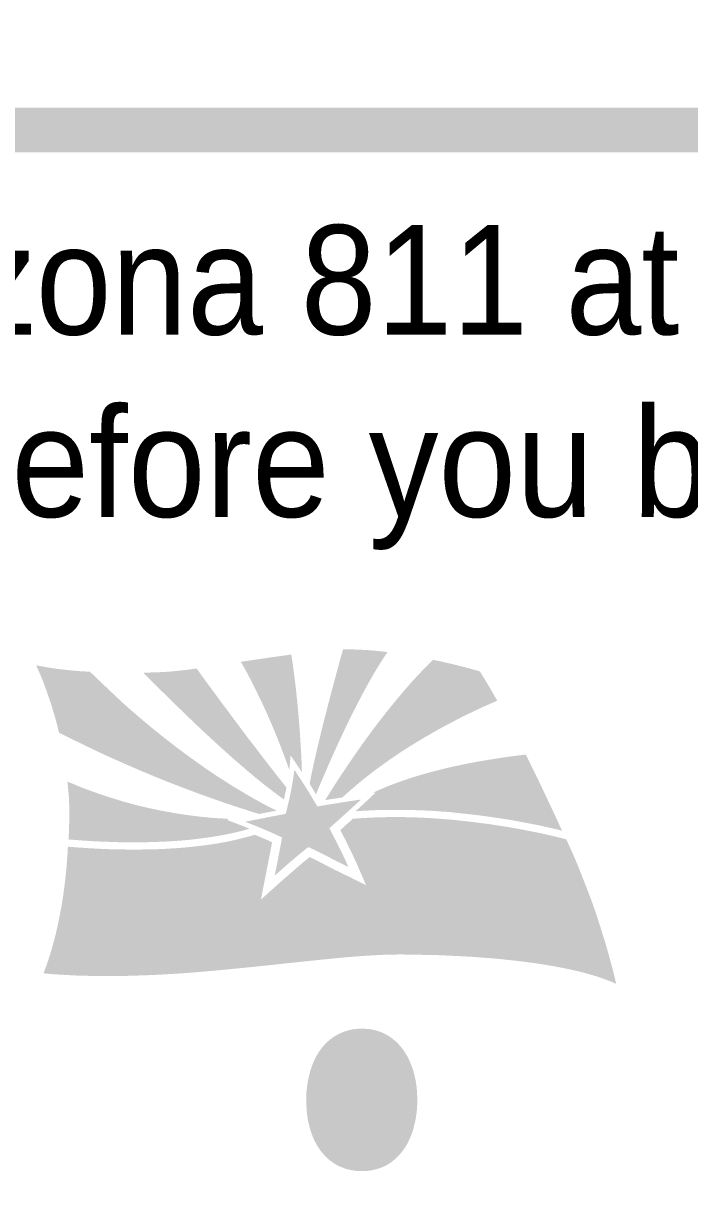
# Model space of a CAD drawing. Header units: feet. Extents: x 715168 to 716636, y 927703 to 928239.
# Drawn here: x 716037.27 to 716047.87, y 927840.76 to 927859.36 of the extents above; entities that cross this region are included whole.
import ezdxf
from ezdxf.enums import TextEntityAlignment as Align

# ---------------------------------------------------------------- set-up
doc = ezdxf.new("R2010")
doc.units = ezdxf.units.FT
doc.header["$MEASUREMENT"] = 0
doc.layers.add('56', color=92, linetype='Continuous', lineweight=0)
doc.layers.add('62', color=7, linetype='Continuous', lineweight=0)
doc.styles.add('Style-Swis721 BlkCn BT', font='swissck.ttf')

# ---------------------------------------------------------------- blocks, each defined once
blk = doc.blocks.new('Blue Stake')
h = blk.add_hatch(color=256)
h.paths.add_polyline_path([(-32.727, -10.376, 0.414214), (-26.496, -16.607), (26.464, -16.607, 0.414214), (32.695, -10.376), (32.695, 10.459, 0.414214), (26.464, 16.69), (-26.496, 16.69, 0.414214), (-32.727, 10.459)])
h.paths.add_polyline_path([(-31.777, 10.438, -0.414214), (-26.475, 15.741), (26.441, 15.741, -0.414214), (31.744, 10.438), (31.744, -10.355, -0.414214), (26.441, -15.658), (-26.475, -15.658, -0.414214), (-31.777, -10.355)], flags=16)
h = blk.add_hatch(color=256)
edge = h.paths.add_edge_path()
edge.add_spline(control_points=[(-1.887, 2.956), (-1.865, 2.924), (-1.835, 2.882), (-1.808, 2.845), (-1.745, 2.752), (-1.74, 2.744), (-1.72, 2.715), (-1.703, 2.69), (-1.685, 2.663), (-1.67, 2.64), (-1.657, 2.621), (-1.646, 2.605)], knot_values=[0, 0, 0, 0, 0.111111, 0.222222, 0.333333, 0.444444, 0.555556, 0.666667, 0.777778, 0.888889, 1, 1, 1, 1], degree=3, periodic=0)
edge.add_spline(control_points=[(-1.646, 2.605), (-1.653, 2.792), (-1.656, 2.902), (-1.667, 3.088), (-1.676, 3.224), (-1.687, 3.422), (-1.707, 3.683), (-1.716, 3.783), (-1.724, 3.877), (-1.729, 3.923), (-1.74, 4.057), (-1.758, 4.217), (-1.78, 4.429), (-1.789, 4.488), (-1.794, 4.552), (-1.806, 4.623), (-1.815, 4.7), (-1.826, 4.783), (-1.837, 4.874), (-1.862, 5.036), (-1.865, 5.054), (-1.867, 5.072), (-1.87, 5.089), (-1.87, 5.098)], knot_values=[0, 0, 0, 0, 0.047619, 0.095238, 0.142857, 0.190476, 0.238095, 0.285714, 0.333333, 0.380952, 0.428571, 0.47619, 0.52381, 0.571429, 0.619048, 0.666667, 0.714286, 0.761905, 0.809524, 0.857143, 0.904762, 0.952381, 1, 1, 1, 1], degree=3, periodic=0)
edge.add_spline(control_points=[(-1.87, 5.098), (-1.905, 5.092), (-1.946, 5.087), (-1.995, 5.079), (-2.048, 5.073), (-2.119, 5.063), (-2.199, 5.052), (-2.253, 5.044), (-2.328, 5.034), (-2.406, 5.022), (-2.483, 5.011), (-2.571, 4.999), (-2.672, 4.983), (-2.8, 4.964), (-2.818, 4.961), (-2.836, 4.958), (-2.856, 4.955), (-2.871, 4.953), (-2.891, 4.951), (-2.908, 4.947), (-2.925, 4.945), (-2.94, 4.943)], knot_values=[0, 0, 0, 0, 0.052632, 0.105263, 0.157895, 0.210526, 0.263158, 0.315789, 0.368421, 0.421053, 0.473684, 0.526316, 0.578947, 0.631579, 0.684211, 0.736842, 0.789474, 0.842105, 0.894737, 0.947368, 1, 1, 1, 1], degree=3, periodic=0)
edge.add_spline(control_points=[(-2.94, 4.943), (-2.927, 4.919), (-2.897, 4.867), (-2.854, 4.792), (-2.81, 4.709), (-2.782, 4.657), (-2.743, 4.583), (-2.701, 4.499), (-2.666, 4.429), (-2.629, 4.355), (-2.502, 4.098), (-2.463, 4.011), (-2.422, 3.923), (-2.376, 3.824), (-2.265, 3.563), (-2.241, 3.507), (-2.217, 3.452), (-2.197, 3.404), (-2.174, 3.345), (-2.15, 3.286), (-2.132, 3.239), (-2.115, 3.196), (-2.1, 3.156), (-2.078, 3.099), (-2.056, 3.041), (-1.998, 2.886), (-1.959, 2.78), (-1.944, 2.741), (-1.937, 2.717), (-1.929, 2.694), (-1.92, 2.669), (-1.915, 2.656)], knot_values=[0, 0, 0, 0, 0.034483, 0.068966, 0.103448, 0.137931, 0.172414, 0.206897, 0.241379, 0.275862, 0.310345, 0.344828, 0.37931, 0.413793, 0.448276, 0.482759, 0.517241, 0.551724, 0.586207, 0.62069, 0.655172, 0.689655, 0.724138, 0.758621, 0.793103, 0.827586, 0.862069, 0.896552, 0.931034, 0.965517, 1, 1, 1, 1], degree=3, periodic=0)
edge.add_spline(control_points=[(-1.915, 2.656), (-1.906, 2.73), (-1.901, 2.788), (-1.898, 2.824), (-1.895, 2.861), (-1.893, 2.899), (-1.89, 2.938), (-1.887, 2.956)], knot_values=[0, 0, 0, 0, 0.2, 0.4, 0.6, 0.8, 1, 1, 1, 1], degree=3, periodic=0)
h = blk.add_hatch(color=256)
edge = h.paths.add_edge_path()
edge.add_spline(control_points=[(-1.347, 2.135), (-1.324, 2.191), (-1.301, 2.247), (-1.246, 2.381), (-1.217, 2.444), (-1.193, 2.5), (-1.162, 2.573), (-1.127, 2.655), (-1.09, 2.74), (-1.043, 2.848), (-0.953, 3.049), (-0.919, 3.123), (-0.871, 3.228), (-0.756, 3.475), (-0.725, 3.539), (-0.694, 3.604), (-0.654, 3.688), (-0.582, 3.832), (-0.543, 3.91), (-0.491, 4.011), (-0.362, 4.259), (-0.332, 4.316), (-0.297, 4.379), (-0.224, 4.512), (-0.199, 4.555), (-0.133, 4.672), (-0.1, 4.728), (-0.064, 4.787), (-0.027, 4.848), (0.018, 4.922), (0.046, 4.964), (0.096, 5.04), (0.135, 5.1), (0.147, 5.117), (0.16, 5.137), (0.17, 5.15)], knot_values=[0, 0, 0, 0, 0.030303, 0.060606, 0.090909, 0.121212, 0.151515, 0.181818, 0.212121, 0.242424, 0.272727, 0.30303, 0.333333, 0.363636, 0.393939, 0.424242, 0.454545, 0.484848, 0.515152, 0.545455, 0.575758, 0.606061, 0.636364, 0.666667, 0.69697, 0.727273, 0.757576, 0.787879, 0.818182, 0.848485, 0.878788, 0.909091, 0.939394, 0.969697, 1, 1, 1, 1], degree=3, periodic=0)
edge.add_spline(control_points=[(0.17, 5.15), (0.139, 5.153), (0.094, 5.158), (0.041, 5.164), (-0.014, 5.17), (-0.094, 5.178), (-0.126, 5.18), (-0.16, 5.184), (-0.198, 5.186), (-0.234, 5.189), (-0.276, 5.192), (-0.368, 5.197), (-0.425, 5.2), (-0.498, 5.203), (-0.544, 5.205), (-0.601, 5.206), (-0.704, 5.205), (-0.743, 5.205), (-0.776, 5.205)], knot_values=[0, 0, 0, 0, 0.0625, 0.125, 0.1875, 0.25, 0.3125, 0.375, 0.4375, 0.5, 0.5625, 0.625, 0.6875, 0.75, 0.8125, 0.875, 0.9375, 1, 1, 1, 1], degree=3, periodic=0)
edge.add_spline(control_points=[(-0.776, 5.205), (-0.782, 5.182), (-0.798, 5.122), (-0.852, 4.927), (-0.943, 4.593), (-1.064, 4.141), (-1.127, 3.896), (-1.271, 3.323), (-1.333, 3.059), (-1.386, 2.828), (-1.412, 2.704), (-1.439, 2.58), (-1.455, 2.498), (-1.464, 2.454), (-1.472, 2.413), (-1.475, 2.396), (-1.477, 2.381), (-1.481, 2.364), (-1.481, 2.352)], knot_values=[0, 0, 0, 0, 0.0625, 0.125, 0.1875, 0.25, 0.3125, 0.375, 0.4375, 0.5, 0.5625, 0.625, 0.6875, 0.75, 0.8125, 0.875, 0.9375, 1, 1, 1, 1], degree=3, periodic=0)
edge.add_spline(control_points=[(-1.481, 2.352), (-1.459, 2.318), (-1.425, 2.263), (-1.394, 2.212), (-1.383, 2.196), (-1.367, 2.168), (-1.353, 2.145), (-1.347, 2.135)], knot_values=[0, 0, 0, 0, 0.2, 0.4, 0.6, 0.8, 1, 1, 1, 1], degree=3, periodic=0)
h = blk.add_hatch(color=256)
edge = h.paths.add_edge_path()
edge.add_spline(control_points=[(-1.154, 2.011), (-1.114, 2.017), (-1.082, 2.023), (-1.063, 2.026), (-1.032, 2.031), (-0.992, 2.037), (-0.939, 2.046), (-0.89, 2.053), (-0.854, 2.059), (-0.835, 2.062), (-0.818, 2.064), (-0.798, 2.067), (-0.787, 2.069)], knot_values=[0, 0, 0, 0, 0.1, 0.2, 0.3, 0.4, 0.5, 0.6, 0.7, 0.8, 0.9, 1, 1, 1, 1], degree=3, periodic=0)
edge.add_spline(control_points=[(-0.787, 2.069), (-0.769, 2.087), (-0.746, 2.107), (-0.71, 2.14), (-0.673, 2.174), (-0.592, 2.243), (-0.531, 2.295), (-0.466, 2.352), (-0.403, 2.404), (-0.347, 2.45), (-0.258, 2.518), (-0.171, 2.587), (-0.101, 2.642), (0.003, 2.717), (0.113, 2.798), (0.245, 2.89), (0.286, 2.917), (0.327, 2.946), (0.366, 2.972), (0.41, 3.001), (0.45, 3.029), (0.488, 3.053), (0.526, 3.078), (0.568, 3.104), (0.615, 3.134), (0.669, 3.168), (0.732, 3.207), (0.799, 3.248), (0.922, 3.322), (1.041, 3.391), (1.145, 3.451), (1.199, 3.481), (1.263, 3.518), (1.33, 3.554), (1.388, 3.585), (1.442, 3.614), (1.555, 3.674), (1.608, 3.702), (1.658, 3.727), (1.707, 3.751), (1.763, 3.78), (1.81, 3.805), (1.869, 3.833), (1.93, 3.862), (1.996, 3.896), (2.08, 3.934), (2.246, 4.01), (2.395, 4.076), (2.429, 4.09), (2.454, 4.101), (2.474, 4.11), (2.486, 4.115), (2.494, 4.12)], knot_values=[0, 0, 0, 0, 0.02, 0.04, 0.06, 0.08, 0.1, 0.12, 0.14, 0.16, 0.18, 0.2, 0.22, 0.24, 0.26, 0.28, 0.3, 0.32, 0.34, 0.36, 0.38, 0.4, 0.42, 0.44, 0.46, 0.48, 0.5, 0.52, 0.54, 0.56, 0.58, 0.6, 0.62, 0.64, 0.66, 0.68, 0.7, 0.72, 0.74, 0.76, 0.78, 0.8, 0.82, 0.84, 0.86, 0.88, 0.9, 0.92, 0.94, 0.96, 0.98, 1, 1, 1, 1], degree=3, periodic=0)
edge.add_spline(control_points=[(2.494, 4.12), (2.378, 4.323), (2.36, 4.354), (2.341, 4.387), (2.314, 4.433), (2.274, 4.5), (2.241, 4.554), (2.199, 4.623), (2.162, 4.684), (2.134, 4.728), (2.125, 4.741)], knot_values=[0, 0, 0, 0, 0.125, 0.25, 0.375, 0.5, 0.625, 0.75, 0.875, 1, 1, 1, 1], degree=3, periodic=0)
edge.add_spline(control_points=[(2.125, 4.741), (2.071, 4.756), (1.971, 4.785), (1.804, 4.829), (1.709, 4.854), (1.592, 4.883), (1.522, 4.9), (1.467, 4.912), (1.4, 4.928), (1.316, 4.947), (1.229, 4.967), (1.215, 4.969), (1.201, 4.972), (1.176, 4.978), (1.162, 4.98), (1.149, 4.983), (1.134, 4.988)], knot_values=[0, 0, 0, 0, 0.071429, 0.142857, 0.214286, 0.285714, 0.357143, 0.428571, 0.5, 0.571429, 0.642857, 0.714286, 0.785714, 0.857143, 0.928571, 1, 1, 1, 1], degree=3, periodic=0)
edge.add_spline(control_points=[(1.134, 4.988), (1.117, 4.971), (1.025, 4.879), (0.975, 4.828), (0.883, 4.732), (0.835, 4.682), (0.788, 4.631), (0.736, 4.575), (0.696, 4.532), (0.657, 4.487), (0.563, 4.38), (0.469, 4.271), (0.374, 4.156), (0.212, 3.961), (0.153, 3.886), (0.091, 3.807), (-0.047, 3.629), (-0.077, 3.589), (-0.131, 3.518), (-0.208, 3.414), (-0.255, 3.35), (-0.311, 3.272), (-0.394, 3.158), (-0.421, 3.118), (-0.452, 3.074), (-0.484, 3.027), (-0.521, 2.976), (-0.556, 2.925), (-0.589, 2.878), (-0.634, 2.809), (-0.684, 2.738), (-0.707, 2.704), (-0.734, 2.663), (-0.762, 2.621), (-0.787, 2.583), (-0.81, 2.552), (-0.843, 2.5), (-0.871, 2.455), (-0.896, 2.418)], knot_values=[0, 0, 0, 0, 0.027778, 0.055556, 0.083333, 0.111111, 0.138889, 0.166667, 0.194444, 0.222222, 0.25, 0.277778, 0.305556, 0.333333, 0.361111, 0.388889, 0.416667, 0.444444, 0.472222, 0.5, 0.527778, 0.555556, 0.583333, 0.611111, 0.638889, 0.666667, 0.694444, 0.722222, 0.75, 0.777778, 0.805556, 0.833333, 0.861111, 0.888889, 0.916667, 0.944444, 0.972222, 1, 1, 1, 1], degree=3, periodic=0)
edge.add_spline(control_points=[(-0.896, 2.418), (-0.958, 2.321), (-0.988, 2.274), (-1.011, 2.238), (-1.037, 2.197), (-1.061, 2.158), (-1.087, 2.116), (-1.116, 2.07), (-1.127, 2.054), (-1.135, 2.039), (-1.146, 2.02), (-1.154, 2.011)], knot_values=[0, 0, 0, 0, 0.111111, 0.222222, 0.333333, 0.444444, 0.555556, 0.666667, 0.777778, 0.888889, 1, 1, 1, 1], degree=3, periodic=0)
h = blk.add_hatch(color=256)
edge = h.paths.add_edge_path()
edge.add_spline(control_points=[(-2.548, 1.718), (-2.486, 1.731), (-2.406, 1.747), (-2.332, 1.761), (-2.288, 1.77), (-2.243, 1.778), (-2.202, 1.786), (-2.184, 1.789)], knot_values=[0, 0, 0, 0, 0.2, 0.4, 0.6, 0.8, 1, 1, 1, 1], degree=3, periodic=0)
edge.add_spline(control_points=[(-2.184, 1.789), (-2.241, 1.816), (-2.343, 1.868), (-2.46, 1.93), (-2.525, 1.965), (-2.665, 2.043), (-2.714, 2.071), (-2.825, 2.135), (-2.983, 2.229), (-3.067, 2.28), (-3.159, 2.337), (-3.263, 2.403), (-3.401, 2.492), (-3.453, 2.525), (-3.542, 2.585), (-3.634, 2.647), (-3.727, 2.711), (-3.806, 2.767), (-3.941, 2.863), (-4.061, 2.949), (-4.187, 3.042), (-4.319, 3.142), (-4.581, 3.345), (-4.657, 3.406), (-4.728, 3.462), (-4.832, 3.547), (-4.886, 3.592), (-4.946, 3.642), (-5.047, 3.728), (-5.115, 3.785), (-5.182, 3.843), (-5.297, 3.943), (-5.385, 4.021), (-5.449, 4.078), (-5.547, 4.169), (-6.081, 4.676), (-6.108, 4.703), (-6.139, 4.733)], knot_values=[0, 0, 0, 0, 0.028571, 0.057143, 0.085714, 0.114286, 0.142857, 0.171429, 0.2, 0.228571, 0.257143, 0.285714, 0.314286, 0.342857, 0.371429, 0.4, 0.428571, 0.457143, 0.485714, 0.514286, 0.542857, 0.571429, 0.6, 0.628571, 0.657143, 0.685714, 0.714286, 0.742857, 0.771429, 0.8, 0.828571, 0.857143, 0.885714, 0.914286, 0.942857, 0.971429, 1, 1, 1, 1], degree=3, periodic=0)
edge.add_spline(control_points=[(-6.139, 4.733), (-6.159, 4.734), (-6.213, 4.737), (-6.279, 4.741), (-6.324, 4.743), (-6.401, 4.749), (-6.491, 4.757), (-6.553, 4.763), (-6.607, 4.768), (-6.639, 4.773), (-6.716, 4.78), (-6.778, 4.787), (-6.842, 4.795), (-6.907, 4.804), (-6.997, 4.818), (-7.09, 4.833), (-7.151, 4.844), (-7.198, 4.853), (-7.24, 4.861), (-7.265, 4.866), (-7.281, 4.871)], knot_values=[0, 0, 0, 0, 0.055556, 0.111111, 0.166667, 0.222222, 0.277778, 0.333333, 0.388889, 0.444444, 0.5, 0.555556, 0.611111, 0.666667, 0.722222, 0.777778, 0.833333, 0.888889, 0.944444, 1, 1, 1, 1], degree=3, periodic=0)
edge.add_spline(control_points=[(-7.281, 4.871), (-7.278, 4.864), (-7.273, 4.853), (-7.254, 4.811), (-7.231, 4.759), (-7.211, 4.71), (-7.185, 4.653), (-7.163, 4.6), (-7.14, 4.541), (-7.12, 4.486), (-7.101, 4.436), (-7.073, 4.364), (-7.05, 4.299), (-7.021, 4.212), (-6.988, 4.117), (-6.959, 4.036), (-6.94, 3.966), (-6.93, 3.933), (-6.92, 3.9), (-6.908, 3.861), (-6.897, 3.824), (-6.886, 3.787), (-6.873, 3.745), (-6.862, 3.698), (-6.847, 3.648), (-6.836, 3.602), (-6.82, 3.544), (-6.807, 3.481), (-6.804, 3.469), (-6.8, 3.458), (-6.798, 3.444)], knot_values=[0, 0, 0, 0, 0.035714, 0.071429, 0.107143, 0.142857, 0.178571, 0.214286, 0.25, 0.285714, 0.321429, 0.357143, 0.392857, 0.428571, 0.464286, 0.5, 0.535714, 0.571429, 0.607143, 0.642857, 0.678571, 0.714286, 0.75, 0.785714, 0.821429, 0.857143, 0.892857, 0.928571, 0.964286, 1, 1, 1, 1], degree=3, periodic=0)
edge.add_spline(control_points=[(-6.798, 3.444), (-6.728, 3.407), (-6.571, 3.328), (-6.426, 3.258), (-6.116, 3.107), (-5.942, 3.024), (-5.639, 2.886), (-5.508, 2.829), (-5.333, 2.75), (-5.076, 2.64), (-4.84, 2.541), (-4.592, 2.44), (-4.382, 2.356), (-4.046, 2.228), (-3.802, 2.137), (-3.444, 2.009), (-3.138, 1.904), (-3.059, 1.878), (-2.967, 1.849), (-2.792, 1.792), (-2.727, 1.771), (-2.633, 1.742), (-2.585, 1.729), (-2.556, 1.718)], knot_values=[0, 0, 0, 0, 0.047619, 0.095238, 0.142857, 0.190476, 0.238095, 0.285714, 0.333333, 0.380952, 0.428571, 0.47619, 0.52381, 0.571429, 0.619048, 0.666667, 0.714286, 0.761905, 0.809524, 0.857143, 0.904762, 0.952381, 1, 1, 1, 1], degree=3, periodic=0)
edge.add_line((-2.556, 1.718), (-2.548, 1.718))
h = blk.add_hatch(color=256)
edge = h.paths.add_edge_path()
edge.add_spline(control_points=[(-1.976, 2.281), (-2.003, 2.314), (-2.043, 2.365), (-2.147, 2.498), (-2.191, 2.551), (-2.232, 2.607), (-2.297, 2.69), (-2.387, 2.806), (-2.517, 2.973), (-2.568, 3.04), (-2.622, 3.112), (-2.681, 3.188), (-2.736, 3.258), (-2.785, 3.324), (-2.846, 3.404), (-2.907, 3.485), (-2.977, 3.578), (-3.041, 3.663), (-3.09, 3.729), (-3.147, 3.806), (-3.194, 3.871), (-3.324, 4.043), (-3.365, 4.099), (-3.409, 4.158), (-3.457, 4.224), (-3.48, 4.257), (-3.503, 4.287), (-3.526, 4.317), (-3.545, 4.344), (-3.571, 4.379), (-3.605, 4.425), (-3.645, 4.478), (-3.68, 4.528), (-3.695, 4.55), (-3.713, 4.574), (-3.73, 4.598), (-3.755, 4.63), (-3.774, 4.655), (-3.785, 4.672), (-3.8, 4.693), (-3.813, 4.711), (-3.826, 4.729), (-3.845, 4.755), (-3.857, 4.772), (-3.865, 4.783), (-3.874, 4.794), (-3.882, 4.803)], knot_values=[0, 0, 0, 0, 0.022727, 0.045455, 0.068182, 0.090909, 0.113636, 0.136364, 0.159091, 0.181818, 0.204545, 0.227273, 0.25, 0.272727, 0.295455, 0.318182, 0.340909, 0.363636, 0.386364, 0.409091, 0.431818, 0.454545, 0.477273, 0.5, 0.522727, 0.545455, 0.568182, 0.590909, 0.613636, 0.636364, 0.659091, 0.681818, 0.704545, 0.727273, 0.75, 0.772727, 0.795455, 0.818182, 0.840909, 0.863636, 0.886364, 0.909091, 0.931818, 0.954545, 0.977273, 1, 1, 1, 1], degree=3, periodic=0)
edge.add_spline(control_points=[(-3.882, 4.803), (-3.9, 4.799), (-3.93, 4.794), (-3.985, 4.788), (-4.044, 4.779), (-4.137, 4.768), (-4.203, 4.761), (-4.263, 4.754), (-4.324, 4.748), (-4.382, 4.741), (-4.488, 4.733), (-4.584, 4.727), (-4.713, 4.721), (-4.789, 4.719), (-4.88, 4.716), (-4.905, 4.715), (-4.963, 4.715), (-5.01, 4.715)], knot_values=[0, 0, 0, 0, 0.066667, 0.133333, 0.2, 0.266667, 0.333333, 0.4, 0.466667, 0.533333, 0.6, 0.666667, 0.733333, 0.8, 0.866667, 0.933333, 1, 1, 1, 1], degree=3, periodic=0)
edge.add_spline(control_points=[(-5.01, 4.715), (-4.959, 4.663), (-4.881, 4.586), (-4.854, 4.557), (-4.686, 4.389), (-4.297, 4.007), (-4.179, 3.893), (-4.038, 3.755), (-3.757, 3.488), (-3.672, 3.41), (-3.582, 3.327), (-3.485, 3.237), (-3.381, 3.143), (-3.16, 2.942), (-3.06, 2.856), (-2.926, 2.739), (-2.675, 2.525), (-2.587, 2.453), (-2.489, 2.374), (-2.396, 2.301), (-2.326, 2.248), (-2.229, 2.173), (-2.195, 2.147), (-2.159, 2.121), (-2.111, 2.086), (-2.06, 2.05), (-2.037, 2.033), (-2.026, 2.027)], knot_values=[0, 0, 0, 0, 0.04, 0.08, 0.12, 0.16, 0.2, 0.24, 0.28, 0.32, 0.36, 0.4, 0.44, 0.48, 0.52, 0.56, 0.6, 0.64, 0.68, 0.72, 0.76, 0.8, 0.84, 0.88, 0.92, 0.96, 1, 1, 1, 1], degree=3, periodic=0)
edge.add_spline(control_points=[(-2.026, 2.027), (-1.999, 2.155), (-1.979, 2.256), (-1.976, 2.273), (-1.976, 2.281)], knot_values=[0, 0, 0, 0, 0.5, 1, 1, 1, 1], degree=3, periodic=0)
h = blk.add_hatch(color=256)
edge = h.paths.add_edge_path()
edge.add_spline(control_points=[(-0.086, 2.171), (-0.1, 2.157), (-0.113, 2.144), (-0.132, 2.127), (-0.161, 2.099), (-0.201, 2.061), (-0.232, 2.032), (-0.259, 2.006), (-0.286, 1.981), (-0.305, 1.964), (-0.332, 1.938), (-0.357, 1.915), (-0.389, 1.885), (-0.417, 1.86), (-0.443, 1.835), (-0.466, 1.815), (-0.478, 1.803), (-0.49, 1.792), (-0.502, 1.782), (-0.511, 1.774)], knot_values=[0, 0, 0, 0, 0.058824, 0.117647, 0.176471, 0.235294, 0.294118, 0.352941, 0.411765, 0.470588, 0.529412, 0.588235, 0.647059, 0.705882, 0.764706, 0.823529, 0.882353, 0.941176, 1, 1, 1, 1], degree=3, periodic=0)
edge.add_spline(control_points=[(-0.511, 1.774), (-0.402, 1.783), (-0.294, 1.789), (-0.188, 1.794), (-0.036, 1.802), (0.114, 1.804), (0.223, 1.806), (0.436, 1.803), (0.578, 1.804), (0.664, 1.803), (0.863, 1.794), (0.946, 1.792), (1.081, 1.788), (1.212, 1.779), (1.307, 1.769), (1.433, 1.764), (1.556, 1.751), (1.675, 1.738), (1.68, 1.736), (1.782, 1.726), (1.881, 1.716), (1.996, 1.701), (2.061, 1.695), (2.144, 1.685), (2.218, 1.674), (2.269, 1.666), (2.375, 1.652), (2.479, 1.637), (2.586, 1.621), (2.691, 1.603), (2.798, 1.588), (2.906, 1.568), (3.052, 1.54), (3.249, 1.503), (3.304, 1.491), (3.382, 1.476)], knot_values=[0, 0, 0, 0, 0.030303, 0.060606, 0.090909, 0.121212, 0.151515, 0.181818, 0.212121, 0.242424, 0.272727, 0.30303, 0.333333, 0.363636, 0.393939, 0.424242, 0.454545, 0.484848, 0.515152, 0.545455, 0.575758, 0.606061, 0.636364, 0.666667, 0.69697, 0.727273, 0.757576, 0.787879, 0.818182, 0.848485, 0.878788, 0.909091, 0.939394, 0.969697, 1, 1, 1, 1], degree=3, periodic=0)
edge.add_spline(control_points=[(3.382, 1.476), (3.507, 1.448), (3.592, 1.43), (3.732, 1.397), (3.778, 1.386), (3.823, 1.375), (3.836, 1.372), (3.859, 1.366), (3.87, 1.363)], knot_values=[0, 0, 0, 0, 0.166667, 0.333333, 0.5, 0.666667, 0.833333, 1, 1, 1, 1], degree=3, periodic=0)
edge.add_spline(control_points=[(3.87, 1.363), (3.849, 1.408), (3.831, 1.445), (3.812, 1.486)], knot_values=[0, 0, 0, 0, 1, 1, 1, 1], degree=3, periodic=0)
edge.add_spline(control_points=[(3.812, 1.486), (3.797, 1.52), (3.758, 1.605), (3.722, 1.683), (3.686, 1.762), (3.658, 1.82), (3.621, 1.898), (3.598, 1.948), (3.554, 2.038), (3.479, 2.198), (3.452, 2.256), (3.423, 2.317), (3.393, 2.382), (3.377, 2.412), (3.36, 2.45), (3.313, 2.546), (3.292, 2.588), (3.266, 2.639), (3.264, 2.646), (3.248, 2.678), (3.224, 2.723), (3.204, 2.767), (3.185, 2.806), (3.169, 2.836), (3.149, 2.877), (3.133, 2.91), (3.121, 2.933), (3.113, 2.949), (3.105, 2.966), (3.1, 2.978)], knot_values=[0, 0, 0, 0, 0.037037, 0.074074, 0.111111, 0.148148, 0.185185, 0.222222, 0.259259, 0.296296, 0.333333, 0.37037, 0.407407, 0.444444, 0.481481, 0.518519, 0.555556, 0.592593, 0.62963, 0.666667, 0.703704, 0.740741, 0.777778, 0.814815, 0.851852, 0.888889, 0.925926, 0.962963, 1, 1, 1, 1], degree=3, periodic=0)
edge.add_spline(control_points=[(3.1, 2.978), (3.048, 2.97), (2.979, 2.963), (2.867, 2.948), (2.764, 2.935), (2.639, 2.918), (2.473, 2.892), (2.402, 2.88), (2.317, 2.867), (2.251, 2.857), (2.142, 2.837), (2.063, 2.824), (1.978, 2.808), (1.913, 2.797), (1.849, 2.783), (1.787, 2.771), (1.751, 2.762), (1.674, 2.747), (1.6, 2.73), (1.523, 2.714), (1.443, 2.696), (1.348, 2.672), (1.234, 2.644), (1.189, 2.632), (1.14, 2.619), (1.071, 2.602), (1.014, 2.585), (0.967, 2.571), (0.924, 2.56), (0.88, 2.548), (0.832, 2.533), (0.781, 2.518), (0.734, 2.503), (0.681, 2.486), (0.631, 2.471), (0.577, 2.453), (0.526, 2.435), (0.447, 2.407), (0.385, 2.385), (0.307, 2.356), (0.21, 2.32), (0.156, 2.298), (0.103, 2.276), (0.045, 2.251), (-0.005, 2.23), (-0.044, 2.212), (-0.074, 2.199), (-0.104, 2.185), (-0.128, 2.173), (-0.145, 2.165)], knot_values=[0, 0, 0, 0, 0.021277, 0.042553, 0.06383, 0.085106, 0.106383, 0.12766, 0.148936, 0.170213, 0.191489, 0.212766, 0.234043, 0.255319, 0.276596, 0.297872, 0.319149, 0.340426, 0.361702, 0.382979, 0.404255, 0.425532, 0.446809, 0.468085, 0.489362, 0.510638, 0.531915, 0.553191, 0.574468, 0.595745, 0.617021, 0.638298, 0.659574, 0.680851, 0.702128, 0.723404, 0.744681, 0.765957, 0.787234, 0.808511, 0.829787, 0.851064, 0.87234, 0.893617, 0.914894, 0.93617, 0.957447, 0.978723, 1, 1, 1, 1], degree=3, periodic=0)
edge.add_line((-0.145, 2.165), (-0.097, 2.17))
edge.add_spline(control_points=[(-0.097, 2.17), (-0.093, 2.17), (-0.09, 2.171), (-0.086, 2.171)], knot_values=[0, 0, 0, 0, 1, 1, 1, 1], degree=3, periodic=0)
h = blk.add_hatch(color=256)
edge = h.paths.add_edge_path()
edge.add_spline(control_points=[(-1.992, 1.72), (-2.039, 1.712), (-2.112, 1.697), (-2.234, 1.674), (-2.334, 1.655), (-2.446, 1.632), (-2.659, 1.591), (-2.761, 1.571), (-2.85, 1.555)], knot_values=[0, 0, 0, 0, 0.166667, 0.333333, 0.5, 0.666667, 0.833333, 1, 1, 1, 1], degree=3, periodic=0)
edge.add_spline(control_points=[(-2.85, 1.555), (-2.828, 1.544), (-2.778, 1.525), (-2.722, 1.503), (-2.616, 1.461), (-2.57, 1.442), (-2.458, 1.395), (-2.399, 1.37), (-2.252, 1.305), (-2.18, 1.273), (-2.127, 1.247), (-2.09, 1.23), (-2.079, 1.224), (-2.069, 1.22)], knot_values=[0, 0, 0, 0, 0.090909, 0.181818, 0.272727, 0.363636, 0.454545, 0.545455, 0.636364, 0.727273, 0.818182, 0.909091, 1, 1, 1, 1], degree=3, periodic=0)
edge.add_spline(control_points=[(-2.069, 1.22), (-2.069, 1.212), (-2.07, 1.204), (-2.077, 1.162), (-2.101, 1.039), (-2.141, 0.826), (-2.171, 0.67), (-2.212, 0.469), (-2.216, 0.454), (-2.218, 0.439), (-2.221, 0.425), (-2.222, 0.413)], knot_values=[0, 0, 0, 0, 0.111111, 0.222222, 0.333333, 0.444444, 0.555556, 0.666667, 0.777778, 0.888889, 1, 1, 1, 1], degree=3, periodic=0)
edge.add_spline(control_points=[(-2.222, 0.413), (-2.186, 0.444), (-2.139, 0.486), (-2.109, 0.513), (-2.08, 0.538), (-2.047, 0.566), (-1.995, 0.613), (-1.97, 0.635), (-1.941, 0.66), (-1.913, 0.684), (-1.879, 0.714), (-1.839, 0.746), (-1.801, 0.779), (-1.764, 0.81), (-1.736, 0.833), (-1.683, 0.877), (-1.641, 0.912), (-1.533, 0.999), (-1.523, 1.007), (-1.512, 1.014)], knot_values=[0, 0, 0, 0, 0.058824, 0.117647, 0.176471, 0.235294, 0.294118, 0.352941, 0.411765, 0.470588, 0.529412, 0.588235, 0.647059, 0.705882, 0.764706, 0.823529, 0.882353, 0.941176, 1, 1, 1, 1], degree=3, periodic=0)
edge.add_line((-1.512, 1.014), (-1.507, 1.014))
edge.add_spline(control_points=[(-1.507, 1.014), (-1.473, 0.999), (-1.422, 0.976), (-1.389, 0.959), (-1.27, 0.902), (-1.141, 0.837), (-0.978, 0.752), (-0.755, 0.64), (-0.737, 0.632), (-0.701, 0.615), (-0.672, 0.601), (-0.659, 0.594)], knot_values=[0, 0, 0, 0, 0.111111, 0.222222, 0.333333, 0.444444, 0.555556, 0.666667, 0.777778, 0.888889, 1, 1, 1, 1], degree=3, periodic=0)
edge.add_spline(control_points=[(-0.659, 0.594), (-0.677, 0.634), (-0.72, 0.728), (-0.758, 0.81), (-0.814, 0.925), (-0.869, 1.036), (-0.935, 1.166), (-1.025, 1.341), (-1.036, 1.363), (-1.055, 1.4), (-1.065, 1.416)], knot_values=[0, 0, 0, 0, 0.125, 0.25, 0.375, 0.5, 0.625, 0.75, 0.875, 1, 1, 1, 1], degree=3, periodic=0)
edge.add_spline(control_points=[(-1.065, 1.416), (-1.027, 1.45), (-0.926, 1.54), (-0.704, 1.739), (-0.516, 1.91), (-0.48, 1.943), (-0.453, 1.969), (-0.422, 1.996), (-0.402, 2.017), (-0.394, 2.024)], knot_values=[0, 0, 0, 0, 0.142857, 0.285714, 0.428571, 0.571429, 0.714286, 0.857143, 1, 1, 1, 1], degree=3, periodic=0)
edge.add_spline(control_points=[(-0.394, 2.024), (-0.407, 2.022), (-0.421, 2.02), (-0.446, 2.016), (-0.49, 2.01), (-0.537, 2.002), (-0.588, 1.995), (-0.643, 1.986), (-0.692, 1.98), (-0.764, 1.968), (-0.839, 1.957), (-0.915, 1.944), (-0.953, 1.938), (-1.024, 1.927), (-1.087, 1.917), (-1.151, 1.907), (-1.263, 1.887), (-1.28, 1.883), (-1.294, 1.881), (-1.312, 1.878), (-1.32, 1.877)], knot_values=[0, 0, 0, 0, 0.055556, 0.111111, 0.166667, 0.222222, 0.277778, 0.333333, 0.388889, 0.444444, 0.5, 0.555556, 0.611111, 0.666667, 0.722222, 0.777778, 0.833333, 0.888889, 0.944444, 1, 1, 1, 1], degree=3, periodic=0)
edge.add_spline(control_points=[(-1.32, 1.877), (-1.345, 1.922), (-1.37, 1.963), (-1.395, 2.005), (-1.43, 2.065), (-1.472, 2.133), (-1.491, 2.167), (-1.507, 2.192), (-1.53, 2.228), (-1.55, 2.261), (-1.576, 2.301), (-1.6, 2.34), (-1.626, 2.379), (-1.645, 2.409), (-1.664, 2.439), (-1.678, 2.462), (-1.692, 2.483), (-1.704, 2.499), (-1.723, 2.529), (-1.746, 2.562), (-1.767, 2.596), (-1.784, 2.621), (-1.8, 2.646), (-1.807, 2.654)], knot_values=[0, 0, 0, 0, 0.047619, 0.095238, 0.142857, 0.190476, 0.238095, 0.285714, 0.333333, 0.380952, 0.428571, 0.47619, 0.52381, 0.571429, 0.619048, 0.666667, 0.714286, 0.761905, 0.809524, 0.857143, 0.904762, 0.952381, 1, 1, 1, 1], degree=3, periodic=0)
edge.add_spline(control_points=[(-1.807, 2.654), (-1.817, 2.568), (-1.83, 2.476), (-1.846, 2.377), (-1.866, 2.27), (-1.886, 2.162), (-1.915, 2.027), (-1.973, 1.789), (-1.981, 1.759), (-1.989, 1.728), (-1.992, 1.72)], knot_values=[0, 0, 0, 0, 0.125, 0.25, 0.375, 0.5, 0.625, 0.75, 0.875, 1, 1, 1, 1], degree=3, periodic=0)
h = blk.add_hatch(color=256)
edge = h.paths.add_edge_path()
edge.add_spline(control_points=[(-6.617, 2.405), (-6.61, 2.348), (-6.603, 2.254), (-6.593, 2.151), (-6.586, 2.04), (-6.58, 1.926), (-6.579, 1.832), (-6.578, 1.621), (-6.58, 1.557), (-6.581, 1.487), (-6.586, 1.345), (-6.591, 1.234), (-6.593, 1.199), (-6.594, 1.176)], knot_values=[0, 0, 0, 0, 0.090909, 0.181818, 0.272727, 0.363636, 0.454545, 0.545455, 0.636364, 0.727273, 0.818182, 0.909091, 1, 1, 1, 1], degree=3, periodic=0)
edge.add_spline(control_points=[(-6.594, 1.176), (-6.544, 1.174), (-6.444, 1.166), (-6.334, 1.158), (-6.211, 1.149), (-6.091, 1.142), (-6.015, 1.138), (-5.905, 1.133), (-5.761, 1.128), (-5.684, 1.125), (-5.588, 1.121), (-5.464, 1.118), (-5.415, 1.117), (-5.268, 1.117), (-5.172, 1.116), (-5.04, 1.118), (-4.976, 1.118), (-4.859, 1.122), (-4.761, 1.124), (-4.684, 1.128), (-4.542, 1.133), (-4.488, 1.135), (-4.36, 1.144), (-4.318, 1.147), (-4.21, 1.154), (-4.026, 1.171), (-3.97, 1.177), (-3.872, 1.188), (-3.827, 1.194), (-3.781, 1.199), (-3.7, 1.211), (-3.659, 1.215), (-3.601, 1.224), (-3.479, 1.244), (-3.414, 1.255), (-3.351, 1.266), (-3.248, 1.286), (-3.178, 1.3), (-3.114, 1.313), (-3.066, 1.324), (-2.972, 1.346), (-2.865, 1.375), (-2.833, 1.384), (-2.795, 1.394), (-2.767, 1.402), (-2.755, 1.406)], knot_values=[0, 0, 0, 0, 0.023256, 0.046512, 0.069767, 0.093023, 0.116279, 0.139535, 0.162791, 0.186047, 0.209302, 0.232558, 0.255814, 0.27907, 0.302326, 0.325581, 0.348837, 0.372093, 0.395349, 0.418605, 0.44186, 0.465116, 0.488372, 0.511628, 0.534884, 0.55814, 0.581395, 0.604651, 0.627907, 0.651163, 0.674419, 0.697674, 0.72093, 0.744186, 0.767442, 0.790698, 0.813953, 0.837209, 0.860465, 0.883721, 0.906977, 0.930233, 0.953488, 0.976744, 1, 1, 1, 1], degree=3, periodic=0)
edge.add_spline(control_points=[(-2.755, 1.406), (-2.806, 1.426), (-2.869, 1.451), (-2.924, 1.474), (-2.989, 1.497), (-3.058, 1.524), (-3.123, 1.548), (-3.145, 1.556), (-3.172, 1.566), (-3.195, 1.575), (-3.209, 1.58), (-3.219, 1.586)], knot_values=[0, 0, 0, 0, 0.111111, 0.222222, 0.333333, 0.444444, 0.555556, 0.666667, 0.777778, 0.888889, 1, 1, 1, 1], degree=3, periodic=0)
edge.add_line((-3.219, 1.586), (-3.218, 1.618))
edge.add_line((-3.218, 1.618), (-3.229, 1.619))
edge.add_spline(control_points=[(-3.229, 1.619), (-3.271, 1.62), (-3.368, 1.623), (-3.48, 1.631), (-3.587, 1.638), (-3.676, 1.648), (-3.761, 1.656), (-3.832, 1.664), (-3.896, 1.672), (-4.044, 1.691), (-4.124, 1.702), (-4.205, 1.715), (-4.29, 1.727), (-4.363, 1.739), (-4.433, 1.752), (-4.513, 1.766), (-4.563, 1.776), (-4.628, 1.787), (-4.69, 1.8), (-4.736, 1.81), (-4.796, 1.823), (-4.843, 1.833), (-4.933, 1.852), (-5.025, 1.874), (-5.142, 1.903), (-5.215, 1.922), (-5.277, 1.939), (-5.348, 1.957), (-5.421, 1.978), (-5.492, 1.998), (-5.566, 2.022), (-5.612, 2.035), (-5.691, 2.06), (-5.771, 2.086), (-5.858, 2.114), (-5.931, 2.139), (-6.009, 2.166), (-6.085, 2.194), (-6.17, 2.224), (-6.255, 2.256), (-6.343, 2.291), (-6.416, 2.32), (-6.494, 2.354), (-6.537, 2.371), (-6.575, 2.387), (-6.601, 2.398), (-6.617, 2.405)], knot_values=[0, 0, 0, 0, 0.022727, 0.045455, 0.068182, 0.090909, 0.113636, 0.136364, 0.159091, 0.181818, 0.204545, 0.227273, 0.25, 0.272727, 0.295455, 0.318182, 0.340909, 0.363636, 0.386364, 0.409091, 0.431818, 0.454545, 0.477273, 0.5, 0.522727, 0.545455, 0.568182, 0.590909, 0.613636, 0.636364, 0.659091, 0.681818, 0.704545, 0.727273, 0.75, 0.772727, 0.795455, 0.818182, 0.840909, 0.863636, 0.886364, 0.909091, 0.931818, 0.954545, 0.977273, 1, 1, 1, 1], degree=3, periodic=0)
h = blk.add_hatch(color=256)
edge = h.paths.add_edge_path()
edge.add_spline(control_points=[(-2.645, 1.277), (-2.695, 1.261), (-2.794, 1.233), (-2.962, 1.191), (-3.102, 1.157), (-3.292, 1.118), (-3.416, 1.097), (-3.657, 1.058), (-3.975, 1.022), (-4.19, 1), (-4.355, 0.99), (-4.532, 0.979), (-4.721, 0.97), (-4.874, 0.967), (-5.025, 0.965), (-5.137, 0.963), (-5.314, 0.964), (-5.604, 0.967), (-5.814, 0.974), (-6.042, 0.985), (-6.17, 0.993), (-6.315, 1.002), (-6.427, 1.01), (-6.53, 1.018), (-6.607, 1.026)], knot_values=[0, 0, 0, 0, 0.045455, 0.090909, 0.136364, 0.181818, 0.227273, 0.272727, 0.318182, 0.363636, 0.409091, 0.454545, 0.5, 0.545455, 0.590909, 0.636364, 0.681818, 0.727273, 0.772727, 0.818182, 0.863636, 0.909091, 0.954545, 1, 1, 1, 1], degree=3, periodic=0)
edge.add_spline(control_points=[(-6.607, 1.026), (-6.609, 0.991), (-6.611, 0.952), (-6.613, 0.904), (-6.62, 0.817), (-6.626, 0.74), (-6.629, 0.695), (-6.633, 0.642), (-6.643, 0.516), (-6.656, 0.404), (-6.668, 0.293), (-6.687, 0.138), (-6.716, -0.068), (-6.732, -0.171), (-6.752, -0.281), (-6.767, -0.362), (-6.781, -0.436), (-6.795, -0.508), (-6.806, -0.56), (-6.82, -0.624), (-6.825, -0.653), (-6.834, -0.688), (-6.845, -0.738), (-6.856, -0.785), (-6.872, -0.853), (-6.884, -0.899), (-6.903, -0.974), (-6.912, -1.005), (-6.934, -1.084), (-6.948, -1.136), (-6.97, -1.211), (-6.987, -1.267), (-7.007, -1.327), (-7.017, -1.363), (-7.043, -1.436), (-7.053, -1.469), (-7.065, -1.5), (-7.073, -1.523), (-7.085, -1.553), (-7.093, -1.575), (-7.102, -1.6), (-7.11, -1.621), (-7.116, -1.635), (-7.123, -1.654), (-7.126, -1.661)], knot_values=[0, 0, 0, 0, 0.02381, 0.047619, 0.071429, 0.095238, 0.119048, 0.142857, 0.166667, 0.190476, 0.214286, 0.238095, 0.261905, 0.285714, 0.309524, 0.333333, 0.357143, 0.380952, 0.404762, 0.428571, 0.452381, 0.47619, 0.5, 0.52381, 0.547619, 0.571429, 0.595238, 0.619048, 0.642857, 0.666667, 0.690476, 0.714286, 0.738095, 0.761905, 0.785714, 0.809524, 0.833333, 0.857143, 0.880952, 0.904762, 0.928571, 0.952381, 0.97619, 1, 1, 1, 1], degree=3, periodic=0)
edge.add_spline(control_points=[(-7.126, -1.661), (-7.093, -1.663), (-6.993, -1.672), (-6.959, -1.676), (-6.803, -1.686), (-6.611, -1.697), (-6.55, -1.7), (-6.493, -1.703), (-6.426, -1.707), (-6.351, -1.708), (-6.271, -1.711), (-6.154, -1.714), (-6.004, -1.716), (-5.949, -1.719), (-5.832, -1.719), (-5.747, -1.718), (-5.581, -1.717), (-5.343, -1.714), (-5.226, -1.71), (-4.907, -1.7), (-4.665, -1.689), (-4.468, -1.677), (-4.288, -1.667), (-4.048, -1.65), (-3.547, -1.609), (-2.713, -1.527), (-2.357, -1.49), (-1.701, -1.419), (-0.968, -1.344), (-0.69, -1.318), (-0.339, -1.291), (-0.216, -1.283), (0.055, -1.268), (0.129, -1.266), (0.25, -1.263), (0.336, -1.261), (0.481, -1.26), (0.672, -1.263), (0.957, -1.269), (1.083, -1.272), (1.171, -1.274), (1.251, -1.274), (1.4, -1.282), (1.697, -1.296), (1.8, -1.302), (1.941, -1.309), (1.988, -1.313), (2.105, -1.321), (2.391, -1.343), (2.484, -1.351), (2.632, -1.365), (2.915, -1.397), (3.031, -1.411), (3.14, -1.424), (3.344, -1.452), (3.433, -1.466), (3.553, -1.486), (3.714, -1.513), (3.786, -1.526), (3.906, -1.55), (4.071, -1.585), (4.157, -1.605), (4.24, -1.624), (4.328, -1.647), (4.4, -1.665), (4.492, -1.692), (4.529, -1.703), (4.617, -1.729), (4.689, -1.754), (4.769, -1.782), (4.879, -1.824), (4.914, -1.838), (4.946, -1.853), (4.983, -1.869), (5.008, -1.881), (5.018, -1.885)], knot_values=[0, 0, 0, 0, 0.013699, 0.027397, 0.041096, 0.054795, 0.068493, 0.082192, 0.09589, 0.109589, 0.123288, 0.136986, 0.150685, 0.164384, 0.178082, 0.191781, 0.205479, 0.219178, 0.232877, 0.246575, 0.260274, 0.273973, 0.287671, 0.30137, 0.315068, 0.328767, 0.342466, 0.356164, 0.369863, 0.383562, 0.39726, 0.410959, 0.424658, 0.438356, 0.452055, 0.465753, 0.479452, 0.493151, 0.506849, 0.520548, 0.534247, 0.547945, 0.561644, 0.575342, 0.589041, 0.60274, 0.616438, 0.630137, 0.643836, 0.657534, 0.671233, 0.684932, 0.69863, 0.712329, 0.726027, 0.739726, 0.753425, 0.767123, 0.780822, 0.794521, 0.808219, 0.821918, 0.835616, 0.849315, 0.863014, 0.876712, 0.890411, 0.90411, 0.917808, 0.931507, 0.945205, 0.958904, 0.972603, 0.986301, 1, 1, 1, 1], degree=3, periodic=0)
edge.add_spline(control_points=[(5.018, -1.885), (4.999, -1.807), (4.986, -1.752), (4.958, -1.636), (4.919, -1.488), (4.866, -1.291), (4.816, -1.114), (4.766, -0.949), (4.711, -0.774), (4.641, -0.549), (4.573, -0.343), (4.504, -0.146), (4.412, 0.095), (4.233, 0.552), (4.204, 0.622), (4.169, 0.707), (4.131, 0.8), (4.087, 0.898), (4.026, 1.034), (4.004, 1.082), (3.987, 1.118), (3.971, 1.153), (3.96, 1.173), (3.954, 1.182)], knot_values=[0, 0, 0, 0, 0.047619, 0.095238, 0.142857, 0.190476, 0.238095, 0.285714, 0.333333, 0.380952, 0.428571, 0.47619, 0.52381, 0.571429, 0.619048, 0.666667, 0.714286, 0.761905, 0.809524, 0.857143, 0.904762, 0.952381, 1, 1, 1, 1], degree=3, periodic=0)
edge.add_spline(control_points=[(3.954, 1.182), (3.913, 1.193), (3.858, 1.206), (3.776, 1.227), (3.551, 1.279), (3.496, 1.292), (3.423, 1.308), (3.341, 1.324), (3.219, 1.349), (3.153, 1.363), (3.078, 1.377), (2.944, 1.403), (2.847, 1.419), (2.753, 1.436), (2.662, 1.451), (2.605, 1.461), (2.538, 1.47), (2.467, 1.48)], knot_values=[0, 0, 0, 0, 0.066667, 0.133333, 0.2, 0.266667, 0.333333, 0.4, 0.466667, 0.533333, 0.6, 0.666667, 0.733333, 0.8, 0.866667, 0.933333, 1, 1, 1, 1], degree=3, periodic=0)
edge.add_spline(control_points=[(2.467, 1.48), (2.362, 1.499), (2.279, 1.508), (2.192, 1.519), (2.082, 1.534), (1.941, 1.553), (1.826, 1.564), (1.713, 1.576), (1.578, 1.591), (1.483, 1.6), (1.37, 1.609), (1.242, 1.618), (1.112, 1.628), (0.953, 1.636), (0.83, 1.642), (0.691, 1.647), (0.582, 1.65), (0.496, 1.651), (0.399, 1.65), (0.3, 1.651), (0.202, 1.651), (0.107, 1.65), (-0.005, 1.646), (-0.086, 1.644), (-0.159, 1.642), (-0.247, 1.638), (-0.342, 1.632), (-0.418, 1.628), (-0.458, 1.624), (-0.494, 1.622), (-0.534, 1.619), (-0.565, 1.617)], knot_values=[0, 0, 0, 0, 0.034483, 0.068966, 0.103448, 0.137931, 0.172414, 0.206897, 0.241379, 0.275862, 0.310345, 0.344828, 0.37931, 0.413793, 0.448276, 0.482759, 0.517241, 0.551724, 0.586207, 0.62069, 0.655172, 0.689655, 0.724138, 0.758621, 0.793103, 0.827586, 0.862069, 0.896552, 0.931034, 0.965517, 1, 1, 1, 1], degree=3, periodic=0)
edge.add_spline(control_points=[(-0.565, 1.617), (-0.578, 1.605), (-0.6, 1.585), (-0.627, 1.56), (-0.676, 1.517), (-0.701, 1.495), (-0.722, 1.474), (-0.752, 1.449), (-0.768, 1.433), (-0.787, 1.416), (-0.808, 1.397), (-0.823, 1.384), (-0.831, 1.375)], knot_values=[0, 0, 0, 0, 0.1, 0.2, 0.3, 0.4, 0.5, 0.6, 0.7, 0.8, 0.9, 1, 1, 1, 1], degree=3, periodic=0)
edge.add_spline(control_points=[(-0.831, 1.375), (-0.814, 1.343), (-0.801, 1.319), (-0.777, 1.272), (-0.752, 1.222), (-0.715, 1.149), (-0.698, 1.115), (-0.68, 1.076), (-0.629, 0.975), (-0.615, 0.947), (-0.593, 0.899), (-0.568, 0.846), (-0.542, 0.79), (-0.495, 0.691), (-0.467, 0.628), (-0.429, 0.539), (-0.421, 0.521), (-0.404, 0.481), (-0.39, 0.449), (-0.365, 0.392), (-0.342, 0.34), (-0.313, 0.268), (-0.301, 0.242), (-0.292, 0.221), (-0.289, 0.211)], knot_values=[0, 0, 0, 0, 0.045455, 0.090909, 0.136364, 0.181818, 0.227273, 0.272727, 0.318182, 0.363636, 0.409091, 0.454545, 0.5, 0.545455, 0.590909, 0.636364, 0.681818, 0.727273, 0.772727, 0.818182, 0.863636, 0.909091, 0.954545, 1, 1, 1, 1], degree=3, periodic=0)
edge.add_spline(control_points=[(-0.289, 0.211), (-0.332, 0.233), (-0.386, 0.259), (-0.485, 0.309), (-0.631, 0.38), (-0.674, 0.401), (-0.752, 0.438), (-0.863, 0.491), (-0.977, 0.548), (-1.071, 0.596), (-1.158, 0.642), (-1.244, 0.686), (-1.301, 0.714), (-1.393, 0.761), (-1.47, 0.799), (-1.484, 0.804)], knot_values=[0, 0, 0, 0, 0.076923, 0.153846, 0.230769, 0.307692, 0.384615, 0.461538, 0.538462, 0.615385, 0.692308, 0.769231, 0.846154, 0.923077, 1, 1, 1, 1], degree=3, periodic=0)
edge.add_spline(control_points=[(-1.484, 0.804), (-1.505, 0.787), (-1.54, 0.758), (-1.589, 0.717), (-1.634, 0.68), (-1.689, 0.634), (-1.71, 0.615), (-1.735, 0.594), (-1.75, 0.581), (-1.795, 0.542), (-1.825, 0.516), (-1.87, 0.476), (-1.92, 0.435), (-1.964, 0.394), (-2.002, 0.362), (-2.035, 0.334), (-2.068, 0.304), (-2.103, 0.274), (-2.121, 0.258), (-2.161, 0.221), (-2.191, 0.194), (-2.239, 0.151), (-2.286, 0.11), (-2.314, 0.085), (-2.338, 0.062), (-2.374, 0.03), (-2.409, -0.001), (-2.432, -0.022), (-2.447, -0.035), (-2.465, -0.052), (-2.486, -0.071), (-2.504, -0.087), (-2.517, -0.099)], knot_values=[0, 0, 0, 0, 0.033333, 0.066667, 0.1, 0.133333, 0.166667, 0.2, 0.233333, 0.266667, 0.3, 0.333333, 0.366667, 0.4, 0.433333, 0.466667, 0.5, 0.533333, 0.566667, 0.6, 0.633333, 0.666667, 0.7, 0.733333, 0.766667, 0.8, 0.833333, 0.866667, 0.9, 0.933333, 0.966667, 1, 1, 1, 1], degree=3, periodic=0)
edge.add_spline(control_points=[(-2.517, -0.099), (-2.511, -0.062), (-2.489, 0.044), (-2.459, 0.195), (-2.413, 0.421), (-2.392, 0.532), (-2.371, 0.64)], knot_values=[0, 0, 0, 0, 0.25, 0.5, 0.75, 1, 1, 1, 1], degree=3, periodic=0)
edge.add_line((-2.371, 0.64), (-2.302, 0.995))
edge.add_spline(control_points=[(-2.302, 0.995), (-2.285, 1.082), (-2.282, 1.097), (-2.279, 1.119)], knot_values=[0, 0, 0, 0, 1, 1, 1, 1], degree=3, periodic=0)
edge.add_spline(control_points=[(-2.279, 1.119), (-2.35, 1.152), (-2.452, 1.196), (-2.544, 1.235), (-2.645, 1.277)], knot_values=[0, 0, 0, 0, 0.5, 1, 1, 1, 1], degree=3, periodic=0)
h = blk.add_hatch(color=256)
edge = h.paths.add_edge_path()
edge.add_spline(control_points=[(0.592, -5.266), (0.632, -5.182), (0.67, -5.096), (0.7, -5.011), (0.714, -4.965), (0.723, -4.931), (0.737, -4.878), (0.748, -4.835), (0.763, -4.756), (0.772, -4.71), (0.777, -4.669), (0.786, -4.613), (0.791, -4.561), (0.794, -4.51), (0.798, -4.44), (0.799, -4.404), (0.799, -4.331), (0.798, -4.273), (0.797, -4.219), (0.79, -4.117), (0.784, -4.064), (0.779, -4.024), (0.773, -3.98), (0.762, -3.919), (0.752, -3.873), (0.738, -3.812), (0.719, -3.741), (0.702, -3.684), (0.664, -3.582), (0.653, -3.555), (0.639, -3.523), (0.628, -3.499), (0.617, -3.474), (0.603, -3.451), (0.586, -3.416), (0.572, -3.391), (0.553, -3.36), (0.534, -3.331), (0.513, -3.298), (0.481, -3.255), (0.451, -3.215), (0.416, -3.177), (0.383, -3.141), (0.35, -3.107), (0.31, -3.074), (0.258, -3.034), (0.208, -2.998), (0.16, -2.969), (0.117, -2.946), (0.079, -2.927), (0.034, -2.908), (-0.01, -2.891), (-0.06, -2.875), (-0.114, -2.862), (-0.181, -2.848), (-0.236, -2.841), (-0.296, -2.836), (-0.331, -2.835), (-0.403, -2.833), (-0.445, -2.834)], knot_values=[0, 0, 0, 0, 0.017544, 0.035088, 0.052632, 0.070175, 0.087719, 0.105263, 0.122807, 0.140351, 0.157895, 0.175439, 0.192982, 0.210526, 0.22807, 0.245614, 0.263158, 0.280702, 0.298246, 0.315789, 0.333333, 0.350877, 0.368421, 0.385965, 0.403509, 0.421053, 0.438596, 0.45614, 0.473684, 0.491228, 0.508772, 0.526316, 0.54386, 0.561404, 0.578947, 0.596491, 0.614035, 0.631579, 0.649123, 0.666667, 0.684211, 0.701754, 0.719298, 0.736842, 0.754386, 0.77193, 0.789474, 0.807018, 0.824561, 0.842105, 0.859649, 0.877193, 0.894737, 0.912281, 0.929825, 0.947368, 0.964912, 0.982456, 1, 1, 1, 1], degree=3, periodic=0)
edge.add_spline(control_points=[(-0.445, -2.834), (-0.483, -2.839), (-0.519, -2.841), (-0.556, -2.847), (-0.59, -2.852)], knot_values=[0, 0, 0, 0, 0.5, 1, 1, 1, 1], degree=3, periodic=0)
edge.add_spline(control_points=[(-0.59, -2.852), (-0.621, -2.86), (-0.653, -2.867), (-0.686, -2.875), (-0.729, -2.889), (-0.752, -2.897), (-0.789, -2.912), (-0.831, -2.928), (-0.857, -2.942), (-0.887, -2.957), (-0.915, -2.973), (-0.944, -2.989), (-0.979, -3.012), (-0.995, -3.024), (-1.016, -3.038), (-1.035, -3.052), (-1.054, -3.067), (-1.068, -3.081), (-1.091, -3.098), (-1.11, -3.116), (-1.128, -3.132), (-1.145, -3.15), (-1.157, -3.163), (-1.168, -3.177), (-1.183, -3.193), (-1.2, -3.213), (-1.221, -3.236), (-1.238, -3.259), (-1.251, -3.278), (-1.267, -3.299), (-1.283, -3.324), (-1.301, -3.351), (-1.312, -3.37), (-1.324, -3.39), (-1.338, -3.413), (-1.354, -3.441), (-1.37, -3.471), (-1.382, -3.501), (-1.397, -3.533), (-1.409, -3.565), (-1.425, -3.601), (-1.442, -3.65), (-1.454, -3.681), (-1.467, -3.716), (-1.475, -3.76), (-1.489, -3.809), (-1.499, -3.856), (-1.506, -3.885), (-1.518, -3.924), (-1.526, -3.987), (-1.534, -4.039), (-1.541, -4.099), (-1.548, -4.157), (-1.551, -4.191), (-1.556, -4.257), (-1.552, -4.307), (-1.554, -4.371), (-1.551, -4.436), (-1.548, -4.49), (-1.548, -4.547), (-1.544, -4.58), (-1.536, -4.635), (-1.531, -4.7), (-1.521, -4.756), (-1.512, -4.808), (-1.496, -4.867), (-1.477, -4.942), (-1.465, -4.987), (-1.461, -4.999), (-1.456, -5.021), (-1.445, -5.045)], knot_values=[0, 0, 0, 0, 0.014706, 0.029412, 0.044118, 0.058824, 0.073529, 0.088235, 0.102941, 0.117647, 0.132353, 0.147059, 0.161765, 0.176471, 0.191176, 0.205882, 0.220588, 0.235294, 0.25, 0.264706, 0.279412, 0.294118, 0.308824, 0.323529, 0.338235, 0.352941, 0.367647, 0.382353, 0.397059, 0.411765, 0.426471, 0.441176, 0.455882, 0.470588, 0.485294, 0.5, 0.514706, 0.529412, 0.544118, 0.558824, 0.573529, 0.588235, 0.602941, 0.617647, 0.632353, 0.647059, 0.661765, 0.676471, 0.691176, 0.705882, 0.720588, 0.735294, 0.75, 0.764706, 0.779412, 0.794118, 0.808824, 0.823529, 0.838235, 0.852941, 0.867647, 0.882353, 0.897059, 0.911765, 0.926471, 0.941176, 0.955882, 0.970588, 0.985294, 1, 1, 1, 1], degree=3, periodic=0)
edge.add_spline(control_points=[(-1.445, -5.045), (-1.433, -5.079), (-1.421, -5.111), (-1.409, -5.141), (-1.395, -5.172), (-1.383, -5.2), (-1.368, -5.23), (-1.354, -5.254), (-1.348, -5.264), (-1.333, -5.294), (-1.318, -5.32), (-1.3, -5.345), (-1.282, -5.375), (-1.266, -5.399), (-1.248, -5.424), (-1.23, -5.445), (-1.203, -5.477), (-1.181, -5.503), (-1.164, -5.522), (-1.146, -5.54), (-1.125, -5.56), (-1.107, -5.575), (-1.09, -5.594), (-1.075, -5.605), (-1.058, -5.621), (-1.038, -5.637), (-1.017, -5.652), (-0.997, -5.666), (-0.968, -5.686), (-0.938, -5.706), (-0.916, -5.718), (-0.883, -5.737), (-0.856, -5.749), (-0.821, -5.765), (-0.788, -5.777), (-0.755, -5.789), (-0.738, -5.797), (-0.696, -5.809), (-0.652, -5.821), (-0.607, -5.83), (-0.57, -5.837), (-0.53, -5.842), (-0.503, -5.847), (-0.471, -5.849), (-0.426, -5.852), (-0.374, -5.853), (-0.326, -5.852), (-0.32, -5.85), (-0.276, -5.849), (-0.227, -5.844), (-0.172, -5.836), (-0.103, -5.821), (-0.068, -5.812), (-0.017, -5.796), (0.027, -5.781), (0.098, -5.754), (0.148, -5.728), (0.21, -5.69), (0.263, -5.653), (0.309, -5.615), (0.341, -5.586), (0.384, -5.546), (0.438, -5.489), (0.474, -5.443), (0.518, -5.385), (0.565, -5.314), (0.592, -5.266)], knot_values=[0, 0, 0, 0, 0.015625, 0.03125, 0.046875, 0.0625, 0.078125, 0.09375, 0.109375, 0.125, 0.140625, 0.15625, 0.171875, 0.1875, 0.203125, 0.21875, 0.234375, 0.25, 0.265625, 0.28125, 0.296875, 0.3125, 0.328125, 0.34375, 0.359375, 0.375, 0.390625, 0.40625, 0.421875, 0.4375, 0.453125, 0.46875, 0.484375, 0.5, 0.515625, 0.53125, 0.546875, 0.5625, 0.578125, 0.59375, 0.609375, 0.625, 0.640625, 0.65625, 0.671875, 0.6875, 0.703125, 0.71875, 0.734375, 0.75, 0.765625, 0.78125, 0.796875, 0.8125, 0.828125, 0.84375, 0.859375, 0.875, 0.890625, 0.90625, 0.921875, 0.9375, 0.953125, 0.96875, 0.984375, 1, 1, 1, 1], degree=3, periodic=0)
at = {"style": 'Style-Swis721 BlkCn BT'}
for s, width, p in [('Contact Arizona 811 at least two full', 1.085714, (0.016, 11.88)), ('working days before you begin excavation', 1.114286, (0.018, 8.015))]:
    blk.add_text(s, height=2.31992, dxfattribs=dict(at, width=width)).set_placement(p, align=Align.CENTER)

msp = doc.modelspace()

# ---------------------------------------------------------------- linework, layer by layer
at = {"layer": '56', "color": 92, "linetype": 'Continuous', "lineweight": 0}
msp.add_3dface([(715956.36, 927778.925), (716636.36, 927778.925), (716636.36, 928218.925), (715956.36, 928218.925)], dxfattribs=at)
at = {"layer": '62', "color": 7, "linetype": 'Continuous', "lineweight": 100}
msp.add_3dface([(715986.36, 928208.925), (716626.36, 928208.925), (716626.36, 927788.925), (715986.36, 927788.925)], dxfattribs=at)

# ---------------------------------------------------------------- block references
at = {"xscale": 0.75, "yscale": 0.75, "zscale": 0.75, "rotation": 359.999999999998}
msp.add_blockref('Blue Stake', (716042.936, 927845.507), dxfattribs=at)

doc.saveas('drawing.dxf')
